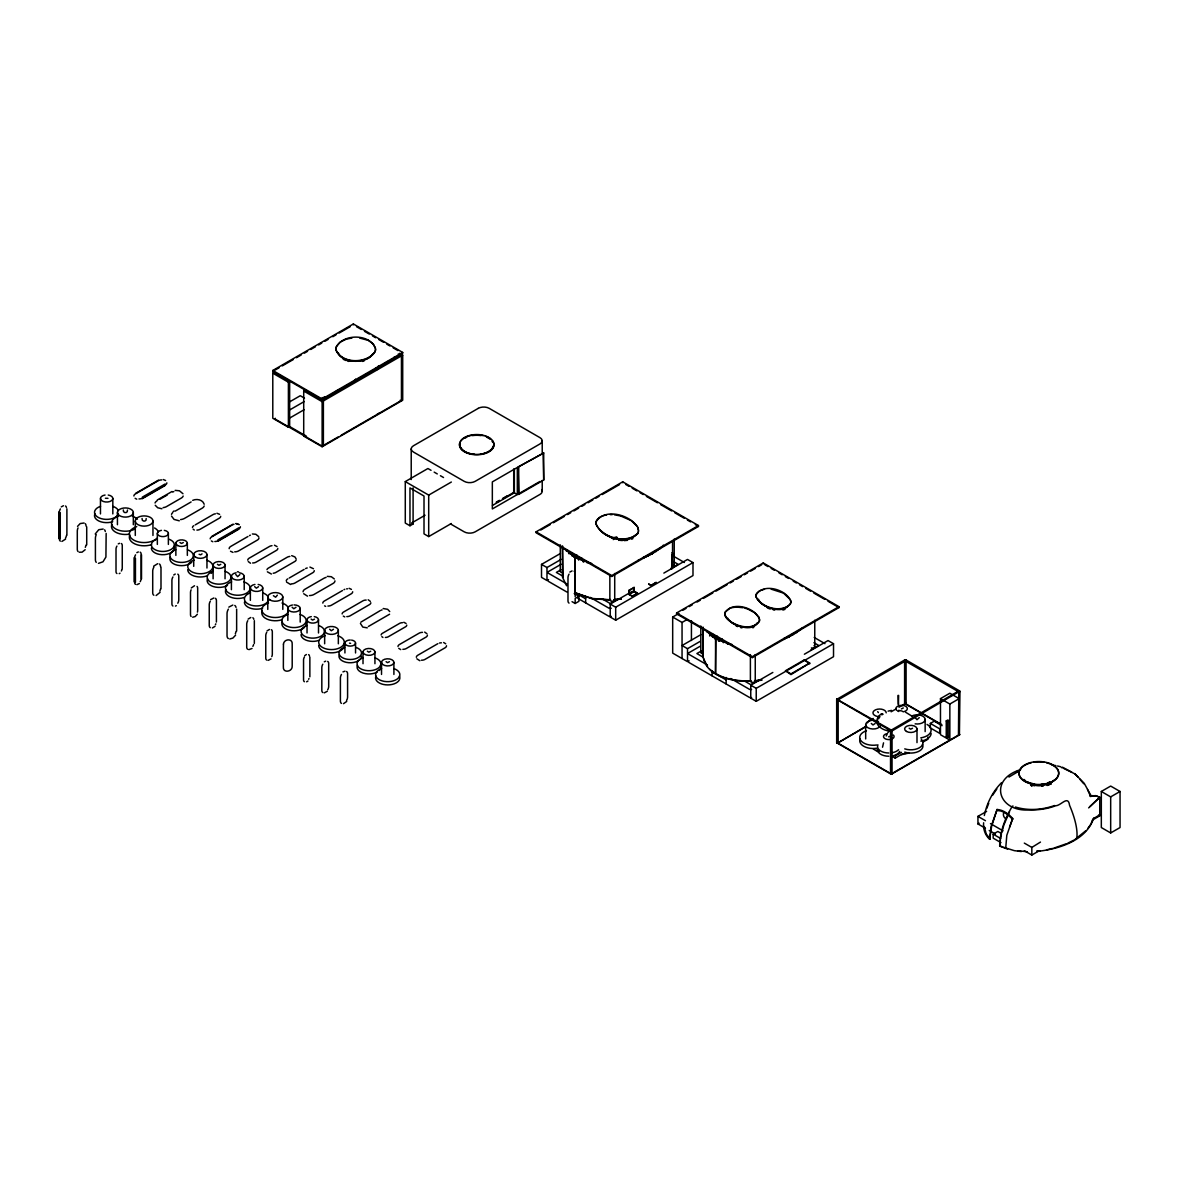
<?xml version="1.0" encoding="UTF-8"?>
<svg xmlns="http://www.w3.org/2000/svg" width="1179" height="1179" viewBox="0 0 1179 1179"><rect width="100%" height="100%" fill="white"/><g stroke="black" fill="none" stroke-linecap="round" stroke-linejoin="round"><path stroke-width="1.5" d="M375.57 349.352C371.665 333.289 341.424 333.126 335.912 348.232M375.57 348.999L375.467 350.472M836.677 742.917L838.166 742.682L836.677 742.917L836.677 699.412L905.118 659.709L905.752 660.815L837.65 700.134L836.957 699.265L891.766 730.361M836.677 699.412L891.53 731.231L959.618 691.38L958.984 690.806L890.823 730.361M838.166 742.917L838.166 699.412L837.193 698.926M892.046 730.523L890.543 730.523L892.046 730.523L892.046 774.014L890.749 773.586M898.634 695.418L898.398 704.674L898 695.418M905.899 703.273L905.148 704.025L904.794 703.273M904.941 659.813L904.941 660.815L958.984 692.014M905.752 659.813L904.794 660.623L905.575 659.709L959.618 690.909L959.455 692.014M958.807 691.926L959.957 691.307L959.411 735.121L958.468 734.812L958.807 690.909M724.805 613.846L724.893 612.579M724.805 613.36L725.453 616.588M756.048 595.808L756.402 593.641M756.048 595.454L756.122 596.751M759.527 620.375L759.468 619.063M759.527 619.874L759.394 621.304M790.77 602.336L790.696 600.907M790.77 601.835L790.682 603.117M595.984 522.931L596.161 521.31M595.999 522.444L596.058 524.08M638.517 530.624L638.384 531.965M638.517 530.977L637.765 527.087L638.458 529.813M997.08 809.472L991.657 826.14L989.638 839.286L991.185 826.273L997.08 809.472C1003.329 809.855 1008.634 814.026 1012.702 818.477L1009.578 827.083M1007.632 849.116L999.689 846.109C999.821 832.006 1004.98 818.3 1012.26 806.377L1012.982 805.979M999.689 846.109L1000.396 840.391M751.052 681.153C732.557 682.155 701.918 676.127 703.023 652.355M335.838 349.352L336.236 346.626M578.432 559.671L581.63 557.829M882.526 747.235L883.543 742.844M375.497 349.986L375.173 351.593M239.882 574.6L237.613 576.649L235.741 574.482M277.36 595.159L275.635 597.208L273.395 595.704M919.266 717.657L916.997 719.706L915.14 717.554M1000.838 837.517L1001.413 834.452M756.137 594.894C763.005 582.912 785.435 589.073 790.505 600.42M759.438 620.788C752.747 632.637 731.525 626.609 725.498 616.337M596.132 521.811C604.532 507.589 630.367 514.692 637.706 527.352M638.34 531.744L638.031 533.041M671.264 568.617L672.015 565.507M984.332 815.514C986.808 803.208 992.703 791.492 1001.634 782.591M1001.708 832.919L1003.83 825.049L1009.504 811.874M378.886 367.303L378.238 366.197L378.886 366.757M837.827 700.031C837.665 697.894 836.22 700.886 838.166 699.648M891.692 731.142L891.059 730.022M1093.714 818.093C1086.006 841.025 1058.624 849.131 1036.872 851.444M724.923 612.785C731.938 601.025 754.206 607.141 759.261 618.459M757.227 622.866C753.381 630.264 742.475 627.582 736.182 625.121A25.54 14.737 0 0 1 731.304 622.306L728.696 619.815M790.652 602.896L790.343 604.149M375.217 351.106C368.364 364.827 339.95 364.694 335.838 348.999M986.72 808.499L988.754 803.297M1091.297 823.089L1092.299 820.599M725.159 612.048L730.39 607.937M759.158 621.687C751.45 631.045 735.46 626.226 727.561 619.167M790.402 603.648C782.414 614.259 761.501 608.379 756.314 597.222M723.685 642.113L723.508 642.408M596.471 520.735L597.959 518.583M637.957 532.834L637.471 534.072M1012.702 818.477L1006.807 835.292L1005.731 848.025M95.204 534.013L98.756 529.71L103.177 529.047M587.157 562.869L587.157 561.779M727.9 642.879L727.414 644.029L727.959 642.894M258.51 586.715L256.344 588.174L254.664 586.67M295.988 607.273L293.822 608.747L292.141 607.244M333.465 629.277L331.299 630.736L329.619 629.232M875.157 723.493L872.991 724.952L871.31 723.449M878.517 718.895L879.843 716.729M886.181 735.991L887.433 733.53M336.649 346.022L340.274 342.057L346.243 339.198M635.864 534.603C629.91 542.635 617.56 539.731 609.572 536.637A31.347 18.098 0 0 1 603.486 533.129L601.172 531.066M887.92 732.616L889.865 730.553M374.686 352.315C365.976 363.751 342.116 363.869 335.912 349.986M582.824 560.438L582.824 561.513M235.608 635.157L232.867 638.104L229.743 638.974M160.108 592.315L156.114 595.542M756.859 593.155L759.468 590.826L764.493 589.235M789.959 604.488C780.601 612.918 763.373 607.951 756.697 598.195M992.571 795.294L996.815 788.987M637.471 533.719C626.417 544.816 601.128 538.39 596.043 523.594M197.394 614.215L195.213 616.543L192.678 617.207M378.71 366.463L378.71 367.406M1087.672 828.645L1090.796 824.327M77.534 526.379L80.187 523.55L84.092 523.004M85.183 549.709L82.103 552.155L79.229 552.229M183.305 542.532L181.389 543.475L179.974 542.487M202.051 553.879L200.681 554.823L199.104 554.307M191.278 587.967L194.506 585.742M220.782 564.343L218.867 565.286L217.452 564.299M314.469 619.152L312.553 620.095L311.138 619.108M370.692 651.25L368.776 652.193L367.362 651.206M389.424 661.699L387.508 662.657L386.093 661.655M903.306 707.96L901.39 708.903M912.517 728.254L910.601 729.197L909.186 728.209M1054.159 780.218L1048.942 784.212L1041.013 785.686A15.71 12.763 1.5 0 1 1034.572 785.229L1024.507 780.675M637.367 533.866C625.607 543.887 603.486 538.051 596.323 524.891M719.337 639.961L719.337 641.037M153.653 566.171L157.691 563.68M346.729 701.431L343.531 703.671M65.582 539.112L61.912 541.426M1085.756 830.782L1075.204 839.256M360.862 622.158L380.213 610.619M389.586 614.23L368.364 626.491M327.305 691.262L324.299 692.869M228.814 607.126L232.823 605.048M210.628 599.625L213.826 597.989M215.02 626.344L212.367 627.95M248.106 619.108L250.773 617.501M267.029 630.912L269.46 629.439M271.052 658.884L268.134 660.387M304.698 655.686L306.393 654.507M1089.897 806.583L1099.756 797.21L1095.291 795.589L1090.295 796.518M959.957 691.528L958.468 691.528M575.396 556.886L574.792 558.021M715.948 638.031L715.329 639.151M715.461 639.224L716.08 638.119M1088.63 807.895L1099.756 797.358L1099.756 815.824L1092.343 820.098M787.336 606.92C781.706 611.37 773.557 609.499 767.426 607.082A25.54 14.737 0 0 1 762.548 604.267L761.56 603.456M355.468 379.609L355.233 380.213M394.331 357.915C395.216 355.925 395.23 358.888 394.331 356.898M837.193 700.134L837.827 699.029M905.118 660.918C907.034 659.724 903.571 659.739 905.575 660.918M891.53 730.022L890.882 731.142M662.141 546.511L660.019 548.382A71.403 41.221 0 0 1 643.557 557.888M802.678 627.655L800.556 629.527A71.403 41.221 0 0 1 784.079 639.033M571.933 554.852L571.933 555.943M712.47 635.997L712.47 637.073M598.785 517.846L601.585 516.225M173.077 511.671L174.05 510.979M252.026 648.465L248.857 649.644M307.955 681.02L306.628 681.816M569.855 572.051L572.051 570.931M139.373 583.561L136.941 584.651M61.279 506.882L63.43 505.732M173.74 574.984L175.244 574.055M1008.959 777.049L1019.393 770.874M1076.795 838.181C1078.122 828.601 1073.804 815.22 1069.574 805.331C1068.115 794.734 1061.233 805.596 1055.721 805.758C1047.188 808.956 1038.08 810.194 1029.002 809.958C997.92 811.933 988.311 779.422 1020.675 769.592M136.838 552.656L138.341 551.934M1031.065 785.523L1032.288 784.669M569.678 552.863L568.632 553.511L569.722 552.907M709.67 633.683L709.67 634.759M1040.467 842.071L1031.831 847.421L1031.831 855.04L1039.23 850.766M118.268 543.858L119.565 543.298M120.007 573.215L119.226 573.628M176.305 605.652L175.45 606.109M324.299 661.787L325.713 661.168M1016.858 771.449L1017.772 771.641M107.967 498.319L105.417 498.26M890.13 736.374L888.598 736.816M342.956 671.868L344.99 671.19M788.161 636.351L788.943 637.367L788.161 636.881M272.791 370.471L353.361 323.96L402.702 352.447L402.702 353.346L322.132 399.873L272.791 371.385L272.791 370.471L322.132 398.959L402.702 352.447M272.791 371.385L279.114 367.73M282.267 365.903L293.32 359.521M296.489 357.694L301.22 354.967M304.388 353.14L307.542 351.313M310.711 349.485L315.441 346.744M318.61 344.931L321.764 343.104M324.918 341.276L328.086 339.449M332.817 336.722L335.986 334.895M339.139 333.067L350.207 326.686M272.791 373.183L274.044 372.461L289.651 381.48L289.651 426.547L288.398 427.27L272.791 418.265L272.791 373.183L288.398 382.202L289.651 381.48M399.519 353.317L402.702 355.144L402.702 400.226L322.132 446.753L303.71 436.112L303.71 391.03L304.948 390.308L323.385 400.948L323.385 446.03L322.132 445.308M289.341 402.024L300.277 395.717L304.491 398.148M135.659 493.338L158.443 480.177M290.122 409.688L304.167 401.582M142.291 497.17L165.089 484.009M142.291 498.688L165.089 485.527M290.122 417.808L304.167 409.688M336.192 391.207L337.739 390.308M376.16 368.305L379.373 366.463M385.607 362.852L388.775 361.025M375.453 369.278L375.762 368.364L375.423 369.101M322.132 400.226L400.212 355.144M303.71 391.03L322.132 401.671L402.702 355.144M157.293 499.999L171.972 491.525M159.858 499.262L167.197 495.033M303.71 436.112L304.948 435.39M175.229 511.126L191.116 501.945M322.132 446.207L338.064 437.011M341.247 435.169L400.212 401.125M195.272 524.861L213.134 514.545A4.421 2.55 0 0 1 215.403 513.838M211.822 536.401L232.749 524.316M231.01 525.716L211.572 536.946A4.642 2.682 0 0 0 210.216 538.832M217.894 539.894L238.806 527.809M217.894 541.279L238.806 529.194M247.958 536.489L230.789 546.408A5.527 3.183 0 0 0 229.168 548.662M413.092 487.9L413.092 523.962L409.968 525.76L405.281 523.063L405.281 481.592L427.918 468.52L431.042 470.318M405.281 481.592L428.699 495.106L451.351 482.034M289.268 578.005L304.094 569.442M425.044 515.252L411.53 523.063L413.092 523.962M518.097 467.031L543.711 452.972L543.711 480.015L518.716 494.428L518.097 467.031L543.711 452.972M409.968 525.76L409.968 487.9L424.013 496.02L424.013 533.881L428.699 536.578L451.351 523.505M342.485 590.546L324.313 601.039A5.084 2.933 0 0 0 322.825 603.117M496.241 502.195L499.365 500.382M502.49 498.584L507.162 495.873M496.551 502.372L499.675 500.559M502.799 498.761L513.72 492.454L513.72 469.006M492.483 505.437L514.353 492.807L514.353 469.375M517.316 494.532L492.336 508.945L492.336 481.902L517.316 467.473L517.316 494.532L513.41 492.277M518.097 494.075L539.953 481.459M536.062 531.847L622.718 481.813L698.454 525.539L698.454 526.438L611.783 576.472L536.062 532.746L536.062 531.847L611.783 575.573L698.454 525.539M540.778 530.019L550.239 524.567M553.393 522.739L564.417 516.373M567.571 514.56L570.724 512.732M573.878 510.92L578.594 508.193M581.748 506.366L584.902 504.553M588.056 502.726L592.786 499.999M595.926 498.186L599.079 496.359M602.233 494.546L619.564 484.54M561.189 559.347L546.982 567.541L546.982 580.525L541.515 577.371L541.515 564.387L560.452 553.467M561.175 564.225L548.544 571.52A2.211 1.282 0 0 0 548.544 573.318L566.966 583.959M573.79 556.93L576.958 555.117M561.086 569.678L556.355 572.419L562.692 576.074M613.227 539.584L616.381 537.757M437.836 643.675L417.852 655.215A5.084 2.933 0 0 0 416.364 657.292M575.175 603.471L578.918 601.305L578.918 596.265L575.175 598.431L575.175 603.471L572.051 601.673M637.544 593.155L632.401 596.132L628.805 594.054L633.963 591.077L637.544 593.155L632.401 596.397L628.805 594.319L628.805 590.355L634.199 587.51L634.199 591.49L629.041 594.452L629.041 590.487L634.199 587.51M618.12 598.961L610.221 603.515L602.572 599.094M671.838 567.954L678.146 564.299L673.401 561.558M663.851 573.097L687.519 559.436L692.987 562.589L692.987 575.573L615.689 620.198L610.221 617.044L610.221 604.061L632.312 591.313M628.805 594.319L633.963 591.342L637.544 593.42M648.745 583.929L651.132 585.315L656.29 582.338L651.132 585.58L648.745 584.194M610.221 604.061L615.689 607.214L692.987 562.589M676.584 612.977L763.255 562.943L838.976 606.669L838.976 607.568L752.32 657.602L676.584 613.891L676.584 612.977L752.32 656.703L838.976 606.669M682.892 610.25L686.045 608.423M689.199 606.61L692.338 604.783M697.069 602.056L700.223 600.244M703.377 598.416L712.823 592.963M715.977 591.136L727.016 584.769M730.155 582.957L733.309 581.129M736.462 579.316L741.193 576.59M744.347 574.762L747.501 572.95M750.64 571.122L755.371 568.396M758.524 566.583L761.678 564.756M700.134 641.405L687.519 648.686L687.519 661.67L672.678 653.107L672.678 617.044L678.927 613.434M672.678 617.044L682.051 622.453L686.738 619.741M700.989 634.597L682.051 645.532L687.519 648.686M709.596 635.938L712.764 634.11M700.134 646.269L689.081 652.65A2.211 1.282 0 0 0 689.081 654.448L707.503 665.089M714.327 638.075L717.48 636.247M701.623 650.823L696.892 653.549L703.229 657.219M718.497 641.081L722.167 638.959M792.45 634.066L792.597 634.921M758.657 680.091L750.758 684.66L744.421 680.99M810.96 649.894L818.683 645.444L813.937 642.688M804.387 654.227L828.056 640.565L833.524 643.719L833.524 656.703L756.225 701.328L750.758 698.174L750.758 685.191L772.849 672.443M785.509 670.733L804.24 659.916L809.708 663.07L790.962 674.609L785.509 670.733L790.962 673.887L809.708 663.07M750.758 685.191L756.225 688.344L833.524 643.719M940.474 698.631L949.847 704.04L949.847 740.103L940.474 734.694L940.474 698.631L949.847 693.223L959.22 698.631L959.22 735.048L891.295 774.264L837.414 743.168L865.858 726.382M891.132 711.792L895.863 709.065M899.032 707.238L905.339 703.583L941.785 724.628M837.414 743.168L865.858 726.75M902.186 705.779L905.339 703.951L940.208 724.068M949.847 704.04L959.22 698.631M930.334 723.42L939.692 728.828L939.692 733.338L930.334 727.929L930.334 723.42L934.24 721.165L942.036 725.674M946.251 720.9L947.813 720.001L949.066 720.723L949.066 736.949L947.503 737.848L946.251 737.126L946.251 720.9L947.503 721.622L949.066 720.723M901.449 752.364L895.2 755.96L895.2 758.126L892.076 756.328M895.2 758.126L903.011 753.617M923.304 741.9L927.991 739.204L927.991 737.037M946.251 737.126L947.813 736.227L949.066 736.949M837.414 742.799L891.295 773.91L959.22 734.694M985.467 828.277L977.951 823.944L977.951 816.369L986.602 811.403M977.951 823.944L979.189 823.222M1063.797 768.472L1074.865 773.866L1077.915 776.932M1000.986 842.646L993.175 838.136L993.175 834.172L997.861 831.46L1000.986 833.273M1101.319 791.477L1110.677 786.069L1120.05 791.477L1120.05 827.54L1110.677 832.949L1101.319 827.54L1101.319 791.477L1110.677 796.886L1120.05 791.477M1093.184 818.712L1099.756 814.925M567.335 550.18L566.274 550.961L567.305 550.151M569.133 552.538L569.133 553.629M707.341 631.163L707.341 632.253M587.378 561.749L574.998 557.579L566.613 550.622M591.725 563.518L575.013 557.593L574.998 592.742L591.858 598.431L610.501 599.772M726.352 642.894L715.535 638.723L707.135 631.767M631.723 539.186L632.872 538.611M1067.879 843.103L1073.907 840.126M881.759 714.842L883.1 714.179M881.317 714.076L882.187 713.649C876.69 715.786 874.685 723.626 879.976 727.178A18.348 10.596 0 0 0 884.781 729.948L888.848 731.142M1048.942 784.801L1050.563 784.02M1066.258 843.796L1054.041 848.069M1047.129 785.494L1048.765 784.846M784.993 609.381L782.871 610.059M752.733 627.788L753.749 627.42M192.708 500.353C196.613 498.525 202.847 499.631 204.173 504.244M602.867 515.754L606.596 514.899M1054.63 805.522C1042.118 809.929 1028.132 810.931 1015.37 807.011M381.082 610.206L382.084 609.897M346.434 339.139L351.931 338.019M730.656 607.848L736.403 607.023L743.212 607.745M904.897 753.514L908.375 752.615M908.803 753.057L901.537 754.707M1046.554 849.867L1052.538 848.423M888.111 711.129L891.471 710.392M574.925 558.094L575.558 556.974M611.429 537.904L616.809 537.182M611.547 538.155L616.897 537.432M621.171 598.799L614.053 599.58M621.289 599.05L614.097 599.831M761.708 679.944L754.575 680.71M761.826 680.195L754.634 680.976M627.493 540.336L624.163 540.601M1036.827 851.061L1040.099 850.737M327.305 576.369L331.343 576.723L334.32 578.963M252.365 533.969L255.843 534.279L258.673 536.622M175.14 490.376L179.444 490.788L182.951 493.736M383.175 608.526L387.655 609.307L389.733 611.562M367.258 627.847L362.793 627.081L360.42 623.426M98.461 563.37L102.986 561.793L105.918 557.048L106.154 533.439M1041.72 786.216L1043.135 786.216M610.516 600.023L591.725 598.667L575.013 592.742M751.023 680.902C736.698 681.256 721.032 679.06 709.861 669.304M610.177 514.619L612.181 514.648M237.465 571.741L238.556 571.918M350.59 643.336L349.5 643.144M959.013 734.252L959.957 734.576M1089.735 795.604L1095.998 795.81L1099.756 797.358M997.08 810.43L1000.868 811.034A26.012 15.018 60 0 1 1008.915 815.691L1012.702 819.449M1027.366 851.769L1017.993 850.737M235.682 523.535L239.293 524.64M622.394 540.572L618.71 540.188M179.282 520.823L174.05 519.423L171.515 516.078M161.921 508.753L157.735 507.781L155.26 505.29M1052.14 765.215L1055.868 765.598M659.842 547.763L659.842 548.854M800.379 629.984L800.644 629.1M614.421 514.81L620.36 515.901M1021.338 851.562L1014.249 850.634L1003.491 847.244M771.154 589.161L783.504 593.111L790.122 599.463M359.683 338.049L368.231 340.377M291.685 555.648L294.912 556.915L296.106 558.831M271.391 574.026L267.382 571.83M656.261 550.416L656.261 551.507M796.37 632.136C797.24 631.929 797.343 631.9 796.341 632.165M309.915 567.07L313.467 568.72M290.623 584.519L286.541 582.058M773.203 609.838L774.691 610.118M898.59 710.377L902.186 711.07M216.907 513.263L219.603 514.309M212.824 541.736L211.35 540.94M236.463 523.564L237.804 523.844M163.336 479.529L165.605 480.531M732.247 644.648L715.55 638.723L715.535 673.872L715.874 640.3M652.311 553.983L652.311 553.437M274.442 545.199L277.05 546.599M740.471 627.523L741.959 627.876M1057.504 765.982L1060.746 766.777M307.513 596.161L303.696 593.73M232.985 552.391L230.509 551.241M349.146 588.306L351.43 589.382M419.871 660.726L416.85 658.796M1034.558 785.789L1030.579 784.742M403.837 622.261L406.092 623.499M355.468 379.343L355.468 380.272M744.701 608.099L747.899 609.116M887.36 729.963L888.465 730.287M620.522 515.93L631.281 520.617L637.117 526.261M647.787 555.117L647.787 556.046M792.612 633.963L792.612 634.906M1062.367 767.175L1071.682 772.083M1061.468 767.573L1062.338 767.838M770.255 609.057L767.426 607.981M647.816 555.103L647.816 556.046M643.425 557.254L643.425 558.33M788.545 636.321L788.545 637.397M783.961 639.46L783.961 638.384M748.031 609.16L754.825 612.859L758.834 617.398M736.182 626.02L737.568 626.594M368.202 599.757L370.353 601.378M344.769 616.926L343.295 616.101M443.658 642.481L445.721 643.808M325.684 606.389L324.593 605.859M136.749 499.189L135.128 498.319M424.661 632.077L426.931 633.742M250.523 563.238L248.253 561.572M400.727 649.614L398.753 648.347M638.428 559.922L638.399 559.922M1000.16 845.829L1002.003 846.743M194.299 530.019L193.164 529.194M905.634 712.263L911.868 716.095M368.393 340.466L373.286 343.944L375.497 348.232M382.91 637.456L381.834 636.631M1024.315 843.103L1031.831 847.421M356.544 326.701L361.319 329.457M364.503 331.299L369.278 334.055M372.461 335.882L375.644 337.725M378.827 339.567L383.602 342.323M386.786 344.165L389.969 345.992M393.152 347.834L397.927 350.59M625.872 484.54L629.026 486.352M632.18 488.18L636.911 490.906M640.079 492.734L643.233 494.561M646.387 496.374L657.425 502.755M660.579 504.583L671.632 510.949M674.786 512.777L684.247 518.244M687.401 520.057L690.555 521.884M695.301 524.611L698.454 526.438M764.832 564.756L767.986 566.583M771.14 568.411L774.294 570.223M779.024 572.965L782.178 574.777M785.347 576.605L788.5 578.432M793.231 581.159L796.385 582.986M799.539 584.799L802.693 586.626M805.846 588.439L810.577 591.18M813.746 593.008L824.784 599.374M827.938 601.202L838.976 607.568M398.266 354.039L401.449 355.866L401.449 400.948L400.212 400.226M671.794 552.863L673.356 553.776L671.794 554.675L671.794 569.103M543.711 480.015L543.077 452.603M673.297 556.09L684.38 562.486M814.203 637.441L824.961 643.646M1098.504 815.102L1099.756 815.824M809.708 663.792L804.24 659.916M322.132 397.529L325.257 399.327M434.167 472.116L437.291 473.929M440.415 475.726L443.54 477.524M541.515 564.387L546.982 567.541M977.951 816.369L985.467 820.717M1003.005 830.841L990.478 823.605M590.237 597.385L608.659 608.025A2.211 1.282 0 0 0 611.267 608.246M730.774 678.529L749.196 689.17A2.211 1.282 0 0 0 751.598 689.435M289.341 426.371L306.511 436.289M989.225 830.443L995.489 834.069M1024.315 850.707L1031.831 855.04M320.57 445.308L275.282 419.164L275.282 418.265M574.704 592.477L585.639 598.785M712.116 671.809L726.161 679.929M993.175 834.172L1000.986 838.682M574.232 593.553L578.918 596.265M450.466 523.903L464.231 531.847A7.722 4.465 0 0 0 475.152 531.847L539.953 494.428A7.722 4.465 0 0 0 541.633 489.58M566.966 592.064L548.544 581.439A2.211 1.282 0 0 1 548.544 579.626M577.828 598.342L608.659 616.145A2.211 1.282 0 0 0 611.267 616.366M715.874 638.546L709.861 634.155M575.337 557.416L569.324 553.01M1074.939 773.866L1084.253 783.357L1090.973 795.633M989.638 839.286C984.996 835.174 983.021 828.866 983.625 822.78M990.124 839.006L986.204 833.951L984.288 826.464M760.691 602.631L759.32 600.922M1079.699 779.039L1083.737 783.755M878.355 712.617L877.692 711.63M726.736 618.592L724.864 614.436M663.291 545.155L663.497 545.42M707.547 666.813L703.539 658.442M566.613 585.786L562.56 577.327L562.265 546.172M727.605 618.105L728.077 618.96M1087.51 789.532L1090.369 795.899M758.51 599.212L758.849 600.067M758.878 617.133L759.468 619.432M790.461 599.949L790.726 601.393M756.358 597.694L756.122 596.382M563.002 577.297L562.707 546.172M1110.677 796.886L1110.677 832.949M1031.831 783.107L1031.831 786.349M959.22 690.879L959.22 691.955M947.503 721.622L947.503 737.848M925.147 719.426L925.147 731.599M916.997 728.917L916.997 742.623M906.091 660.196L906.091 703.701M905.339 659.768L905.339 660.859M904.602 660.196L904.602 703.701M891.295 730.096L891.295 731.172M890.543 730.523L890.543 774.014M865.681 724.658L865.681 738.938M837.414 698.985L837.414 700.075M814.763 620.257L814.763 646.623M796.798 631.561L796.798 632.637M763.255 562.943L763.255 563.857M756.225 688.344L756.225 701.328M755.253 654.61L755.253 680.99M752.32 656.703L752.32 657.602M750.389 654.61L750.389 680.99A2.432 1.4 0 0 0 753.293 682.361A2.432 1.4 0 0 0 755.061 680.445M727.694 642.923L727.694 643.999M726.161 677.483L726.161 683.982M723.346 641.568L723.346 642.658M715.697 638.09L715.697 639.18M712.116 670.998L712.116 675.862M703.244 627.302L703.244 655.436M702.802 627.316L702.802 655.436M700.812 625.99L700.812 652.37M691.425 620.64L691.425 640.477M682.051 622.453L682.051 658.516M674.226 539.127L674.226 565.493M672.546 541.028L672.546 568.307M648.008 555.176L648.008 556.267M633.963 587.378L633.963 591.342M622.718 481.813L622.718 482.712M615.689 607.214L615.689 620.198M614.716 573.48L614.716 599.846M611.783 575.573L611.783 576.472M609.852 575.234L609.852 599.846M585.639 596.353L585.639 602.837M578.815 558.817L578.815 559.907M575.175 556.96L575.175 596.618M560.276 544.86L560.276 571.226M542.222 440.799L542.222 453.414M542.222 480.457L542.222 491.275M518.716 467.385L518.716 494.428M428.699 495.106L428.699 536.578M411.22 448.904L411.22 479.558M394.744 356.869L394.744 357.944M393.904 662.362A6.19 3.566 0 0 1 384.619 665.457A6.19 3.566 0 0 1 384.619 659.267A6.19 3.566 0 0 1 393.904 662.362L393.904 674.447M381.524 662.362L381.524 674.447M378.474 366.256L378.474 367.332M374.937 651.899A5.969 3.449 0 0 1 365.991 654.89A5.969 3.449 0 0 1 365.991 648.922A5.969 3.449 0 0 1 374.937 651.899L374.937 663.703M363.014 651.899L363.014 663.703M355.704 379.402L355.704 380.478M355.542 643.041L355.542 652.96M353.361 323.96L353.361 324.859M344.931 643.041L344.931 652.96M338.344 630.441A6.853 3.95 0 0 1 328.071 633.875A6.853 3.95 0 0 1 328.071 627.022A6.853 3.95 0 0 1 338.344 630.441L338.344 643.778M324.652 630.441L324.652 643.778M322.132 398.959L322.132 399.873M322.132 401.671L322.132 446.753M318.507 619.8L318.507 632.976M309.856 656.998L309.856 676.834M307.026 619.8L307.026 632.976M300.203 608.452L300.203 622.099M288.398 382.202L288.398 427.27M287.838 608.452L287.838 620.39M282.798 596.913L282.798 609.41M267.78 596.913L267.78 609.41M262.725 587.894L262.725 600.376M254.34 620.685L254.34 643.395M250.361 587.894L250.361 600.376M244.215 576.354L244.215 589.677M236.64 609.101L236.64 631.104M231.408 576.354L231.408 589.677M225.042 565.006A5.969 3.449 0 0 1 216.096 567.983A5.969 3.449 0 0 1 216.096 562.015A5.969 3.449 0 0 1 225.042 565.006L225.042 578.801M213.104 565.006L213.104 578.801M206.959 554.543L206.959 568.027M193.71 554.543L193.71 566.347M187.343 543.18L187.343 555.397M175.863 543.18L175.863 555.397M168.376 533.439L168.376 544.418M160.992 567.173L160.992 588.807M157.338 533.439L157.338 544.418M152.961 521.015A8.828 5.099 0 0 1 139.711 525.436A8.828 5.099 0 0 1 139.711 516.594A8.828 5.099 0 0 1 152.961 521.015L152.961 535.458M146.196 518.554C146.918 522.15 141.377 521.914 142.055 518.451M141.509 554.778L141.509 578.948M135.29 521.015L135.29 535.458M135.438 558.286L135.438 582.441M134.244 557.593L134.244 581.748M133.33 512.511A7.944 4.583 0 0 1 121.408 516.49A7.944 4.583 0 0 1 121.408 508.547A7.944 4.583 0 0 1 133.33 512.511L133.33 524.699M127.45 510.065C128.172 513.661 122.631 513.41 123.309 509.947M117.428 512.511L117.428 524.699M112.83 498.481L112.83 513.911M100.466 498.481L100.466 513.911M86.715 526.851L86.715 544.89M66.894 508.856L66.894 535.178M60.262 512.688L60.262 539.009M58.95 511.922L58.95 538.258M347.304 698.661A5.084 2.933 -60 0 0 347.584 696.922L347.584 673.843A5.084 2.933 -60 0 0 346.538 671.514M346.98 699.574A5.084 2.933 -60 0 1 346.538 700.459M341.453 703.391A5.084 2.933 -60 0 1 340.407 701.063L340.407 677.984A5.084 2.933 -60 0 1 341.453 674.447M399.445 676.083A12.144 7.015 0 0 1 387.714 684.911A12.144 7.015 0 0 1 375.983 676.083M393.786 668.581A12.144 7.015 0 0 1 397.014 679.163A12.144 7.015 0 0 1 378.415 679.163A12.144 7.015 0 0 1 381.642 668.581M421.448 660.225A5.084 2.933 0 0 0 425.029 659.37L445.014 647.831A5.084 2.933 0 0 0 446.502 645.753M439.487 643.041A5.084 2.933 0 0 1 441.432 642.82M328.425 688.035A4.863 2.8 -60 0 0 328.69 686.37L328.69 663.644A4.863 2.8 -60 0 0 327.688 661.419M328.116 688.904A4.863 2.8 -60 0 1 327.688 689.759M322.825 692.559A4.863 2.8 -60 0 1 321.823 690.334L321.823 667.623A4.863 2.8 -60 0 1 322.825 664.234M380.493 665.295A11.923 6.882 0 0 1 379.299 670.512M377.413 671.942A11.923 6.882 0 0 1 363.014 673.032A11.923 6.882 0 0 1 357.458 665.295M374.937 657.867A11.923 6.882 0 0 1 378.105 668.257A11.923 6.882 0 0 1 359.846 668.257A11.923 6.882 0 0 1 363.014 657.867M402.864 649.32A4.863 2.8 0 0 0 406.298 648.509L425.973 637.146A4.863 2.8 0 0 0 427.387 635.157M398.001 646.519A4.863 2.8 0 0 1 399.43 644.545L419.105 633.182A4.863 2.8 0 0 1 422.539 632.357M308.986 678.559A4.2 2.417 -60 0 1 308.618 679.281M304.418 681.713A4.2 2.417 -60 0 1 303.548 679.782L303.548 659.96A4.2 2.417 -60 0 1 304.418 657.027M308.618 654.61A4.2 2.417 -60 0 1 309.429 655.892M351.607 640.094A5.305 3.065 0 0 1 354.304 645.016A5.305 3.065 0 0 1 345.432 644.338A5.305 3.065 0 0 1 350.237 639.991M361.496 656.261A11.259 6.499 0 0 1 348.763 662.701A11.259 6.499 0 0 1 339.36 654.581M355.866 647.374A11.259 6.499 0 0 1 358.873 657.189A11.259 6.499 0 0 1 341.615 657.189A11.259 6.499 0 0 1 344.607 647.374M385.371 637.441A4.2 2.417 0 0 0 388.333 636.734L405.517 626.815A4.2 2.417 0 0 0 406.74 625.106M381.171 635.024A4.2 2.417 0 0 1 382.409 633.315L399.578 623.396A4.2 2.417 0 0 1 402.555 622.689M343.87 643.528A12.807 7.398 0 0 1 333.171 652.768A12.807 7.398 0 0 1 318.698 645.444M337.901 635.79A12.807 7.398 0 0 1 341.306 646.947A12.807 7.398 0 0 1 321.69 646.947A12.807 7.398 0 0 1 325.095 635.79M271.774 656.6A4.642 2.682 -60 0 0 272.32 654.183L272.32 631.826A4.642 2.682 -60 0 0 271.362 629.704M266.719 660.093A4.642 2.682 -60 0 1 265.761 657.97L265.761 635.614A4.642 2.682 -60 0 1 266.719 632.386M314.248 616.602A5.748 3.316 0 0 1 317.46 621.701A5.748 3.316 0 0 1 308.058 621.701A5.748 3.316 0 0 1 311.271 616.602M318.61 625.518A11.702 6.765 0 0 1 321.734 635.717A11.702 6.765 0 0 1 303.799 635.717A11.702 6.765 0 0 1 306.908 625.518M318.61 640.477A11.702 6.765 0 0 1 301.058 634.626M346.803 616.602A4.642 2.682 0 0 0 350.089 615.821L369.44 604.65A4.642 2.682 0 0 0 370.81 602.749M342.161 613.935A4.642 2.682 0 0 1 343.531 612.034L362.881 600.863A4.642 2.682 0 0 1 366.168 600.067M253.618 644.574A5.084 2.933 -60 0 1 252.837 646.357M247.767 649.29A5.084 2.933 -60 0 1 246.706 646.976L246.706 624.251A5.084 2.933 -60 0 1 247.767 620.714M252.837 617.781A5.084 2.933 -60 0 1 253.824 619.343M294.028 604.886A6.19 3.566 0 0 1 299.628 609.956A6.19 3.566 0 0 1 289.282 610.751A6.19 3.566 0 0 1 292.421 605.004M304.55 627.302A12.144 7.015 0 0 1 289.371 630.279A12.144 7.015 0 0 1 282.297 621.981M306.172 623.809A12.144 7.015 0 0 1 305.759 625.622M300.1 614.48A12.144 7.015 0 0 1 303.327 625.062A12.144 7.015 0 0 1 284.714 625.062A12.144 7.015 0 0 1 287.956 614.48M327.909 606.05A5.084 2.933 0 0 0 331.505 605.181L351.18 593.833A5.084 2.933 0 0 0 352.668 591.755M343.988 589.677A5.084 2.933 0 0 1 344.769 589.308M346.597 588.881A5.084 2.933 0 0 1 347.584 588.822M236.006 631.458A6.411 3.699 -60 0 1 235.328 633.727M228.358 638.546A6.411 3.699 -60 0 1 227.031 635.614L227.031 613.611A6.411 3.699 -60 0 1 228.358 609.145M234.768 605.461A6.411 3.699 -60 0 1 236.006 607.421M288.295 611.754A13.47 7.781 0 0 1 267.088 615.91A13.47 7.781 0 0 1 268.547 603M282.017 603A13.47 7.781 0 0 1 288.295 607.73M282.017 619.727A13.47 7.781 0 0 1 267.088 619.152A13.47 7.781 0 0 1 262.269 610.973M309.487 595.542A6.411 3.699 0 0 0 314.012 594.452L333.067 583.458A6.411 3.699 0 0 0 334.939 580.849M303.077 591.843A6.411 3.699 0 0 1 304.948 589.235L324.004 578.226A6.411 3.699 0 0 1 326.082 577.43M216.346 622.04A5.084 2.933 -60 0 0 216.42 621.186L216.42 600.627A5.084 2.933 -60 0 0 216.346 599.86M215.816 623.838A5.084 2.933 -60 0 1 215.374 624.723M210.289 627.655A5.084 2.933 -60 0 1 209.243 625.342L209.243 604.783A5.084 2.933 -60 0 1 210.289 601.246M215.374 598.313A5.084 2.933 -60 0 1 216.14 599.197M258.157 584.445A6.19 3.566 0 0 1 261.62 589.927A6.19 3.566 0 0 1 251.481 589.927A6.19 3.566 0 0 1 254.944 584.445M268.281 600.73A12.144 7.015 0 0 1 249.152 604.488A12.144 7.015 0 0 1 250.479 592.845M262.622 592.845A12.144 7.015 0 0 1 268.281 597.105M262.622 608.246A12.144 7.015 0 0 1 244.407 602.16M291.375 583.87A5.084 2.933 0 0 0 294.956 583.001L312.759 572.729A5.084 2.933 0 0 0 314.248 570.651M286.291 580.938A5.084 2.933 0 0 1 287.779 578.86M305.582 568.587A5.084 2.933 0 0 1 307.233 567.954M197.409 612.122A5.084 2.933 -60 0 0 197.674 610.368L197.674 588.38A5.084 2.933 -60 0 0 197.07 586.42M191.101 616.47A5.084 2.933 -60 0 1 190.497 614.524L190.497 592.521A5.084 2.933 -60 0 1 191.101 589.868M239.47 572.788A6.411 3.699 0 0 1 243.051 578.476A6.411 3.699 0 0 1 232.572 578.476A6.411 3.699 0 0 1 236.154 572.788M243.994 581.925A12.365 7.133 0 0 1 247.281 592.698A12.365 7.133 0 0 1 228.343 592.698A12.365 7.133 0 0 1 231.629 581.925M243.994 597.532A12.365 7.133 0 0 1 230.288 597.016A12.365 7.133 0 0 1 225.867 589.5M273.204 573.245A5.305 3.065 0 0 0 275.915 572.404L294.647 561.587A5.305 3.065 0 0 0 296.106 560.025M266.97 569.649A5.305 3.065 0 0 1 268.414 568.086L287.16 557.269A5.305 3.065 0 0 1 289.872 556.429M177.778 603.206A4.863 2.8 -60 0 0 178.781 599.816L178.781 576.384A4.863 2.8 -60 0 0 177.778 574.158M172.93 606.006A4.863 2.8 -60 0 1 171.913 603.795L171.913 580.348A4.863 2.8 -60 0 1 172.93 576.958M227.503 585.403A11.923 6.882 0 0 1 213.104 586.494A11.923 6.882 0 0 1 207.548 578.742M225.042 571.329A11.923 6.882 0 0 1 228.21 581.704A11.923 6.882 0 0 1 209.936 581.704A11.923 6.882 0 0 1 213.104 571.329M252.645 562.958A4.863 2.8 0 0 0 256.079 562.132L276.387 550.416A4.863 2.8 0 0 0 277.802 548.441M247.782 560.158A4.863 2.8 0 0 1 249.211 558.168L269.505 546.452A4.863 2.8 0 0 1 271.995 545.685M160.447 589.117A5.527 3.183 -60 0 1 159.858 591.077M153.859 595.233A5.527 3.183 -60 0 1 152.71 592.698L152.71 571.063A5.527 3.183 -60 0 1 153.859 567.217M159.371 564.034A5.527 3.183 -60 0 1 160.521 566.554M206.634 560.172A12.586 7.266 0 0 1 209.98 571.137A12.586 7.266 0 0 1 190.689 571.137A12.586 7.266 0 0 1 194.049 560.172M212.927 569.708A12.586 7.266 0 0 1 211.233 573.348M206.634 576A12.586 7.266 0 0 1 187.756 569.708M234.695 551.846A5.527 3.183 0 0 0 238.585 550.917L257.331 540.1A5.527 3.183 0 0 0 258.953 537.845M249.521 535.59A5.527 3.183 0 0 1 250.361 535.192M140.905 580.053A4.642 2.682 -60 0 0 141.156 578.462L141.156 554.292A4.642 2.682 -60 0 0 140.198 552.17M140.596 580.879A4.642 2.682 -60 0 1 140.198 581.689M135.556 584.371A4.642 2.682 -60 0 1 134.598 582.249L134.598 558.08A4.642 2.682 -60 0 1 135.556 554.852M191.735 562.28A11.702 6.765 0 0 1 177.115 565.139A11.702 6.765 0 0 1 170.292 557.151M187.446 549.797A11.702 6.765 0 0 1 190.571 559.996A11.702 6.765 0 0 1 172.635 559.996A11.702 6.765 0 0 1 175.745 549.797M214.858 541.515A4.642 2.682 0 0 0 218.13 540.734L239.057 528.649A4.642 2.682 0 0 0 240.413 526.748M232.499 524.861A4.642 2.682 0 0 1 234.002 524.272M122.026 569.428A4.421 2.55 -60 0 0 122.262 567.91L122.262 545.553A4.421 2.55 -60 0 0 121.349 543.534M121.732 570.223A4.421 2.55 -60 0 1 121.349 570.99M116.927 573.539A4.421 2.55 -60 0 1 116.014 571.52L116.014 549.163A4.421 2.55 -60 0 1 116.927 546.083M164.294 530.358A5.527 3.183 0 0 1 167.389 535.266A5.527 3.183 0 0 1 158.34 535.266A5.527 3.183 0 0 1 161.435 530.358M173.947 546.363A11.481 6.632 0 0 1 164.353 554.646A11.481 6.632 0 0 1 151.384 548.073M168.597 539.083A11.481 6.632 0 0 1 171.662 549.09A11.481 6.632 0 0 1 154.066 549.09A11.481 6.632 0 0 1 157.116 539.083M196.908 530.078A4.421 2.55 0 0 0 200.017 529.327L219.382 518.141A4.421 2.55 0 0 0 220.679 516.343M192.486 527.514A4.421 2.55 0 0 1 193.783 525.716M104.563 529.843A7.059 4.082 -60 0 1 105.299 531.493M96.251 534.647A7.059 4.082 -60 0 0 95.411 538.346L95.411 559.612A7.059 4.082 -60 0 0 96.251 562.339M156.94 538.287A14.796 8.548 0 0 1 133.654 540.056A14.796 8.548 0 0 1 136.72 526.615M154.582 527.971A14.796 8.548 0 0 1 158.413 531.803M151.516 544.654A14.796 8.548 0 0 1 135.113 544.035A14.796 8.548 0 0 1 129.837 535.045M180.608 519.585A7.722 4.465 0 0 0 184.558 518.362L202.051 508.267A7.722 4.465 0 0 0 204.173 505.983M171.515 514.339A7.722 4.465 0 0 1 172.679 512.718M85.949 545.14A6.19 3.566 -60 0 1 85.301 547.336M78.035 551.536A6.19 3.566 -60 0 1 77.298 549.163L77.298 531.125A6.19 3.566 -60 0 1 78.035 527.897M85.301 523.697A6.19 3.566 -60 0 1 86.038 526.085M135.217 528.87A13.912 8.032 0 0 1 114.348 528.089A13.912 8.032 0 0 1 118.431 516.24M132.343 516.24A13.912 8.032 0 0 1 137.427 519.173M128.983 534.205A13.912 8.032 0 0 1 111.946 524.36M163.1 507.633A6.853 3.95 0 0 0 166.607 506.543L181.286 498.069A6.853 3.95 0 0 0 183.158 496.05M155.053 502.976A6.853 3.95 0 0 1 156.925 500.957M172.635 491.997A6.853 3.95 0 0 1 173.829 491.628M66.451 535.487A5.084 2.933 -60 0 1 65.464 538.184M60.38 541.117A5.084 2.933 -60 0 1 59.333 538.788L59.333 512.467A5.084 2.933 -60 0 1 60.38 508.93M65.464 505.997A5.084 2.933 -60 0 1 66.451 507.545M108.247 495.033A6.19 3.566 0 0 1 111.71 500.53A6.19 3.566 0 0 1 101.586 500.53A6.19 3.566 0 0 1 105.049 495.033M118.372 514.191A12.144 7.015 0 0 1 99.257 517.935A12.144 7.015 0 0 1 100.569 506.307M112.712 506.307A12.144 7.015 0 0 1 118.372 510.566M112.712 521.693A12.144 7.015 0 0 1 99.257 521.192A12.144 7.015 0 0 1 94.91 513.808M138.975 498.938A5.084 2.933 0 0 0 142.556 498.083L165.355 484.923A5.084 2.933 0 0 0 166.843 482.845M133.89 496.005A5.084 2.933 0 0 1 135.379 493.942L158.178 480.781A5.084 2.933 0 0 1 161.774 479.912M1005.186 818.373A13.47 7.781 0 0 1 1003.83 812.478M1049.31 782.016A5.748 3.316 0 0 1 1050.99 784.359M1046.466 762.769A19.881 11.481 0 0 1 1054.615 780.351A19.881 11.481 0 0 1 1023.092 780.351A19.881 11.481 0 0 1 1031.242 762.769M1033.703 762.282A19.881 11.481 0 0 1 1043.99 762.282M1049.339 782.34A17.228 9.948 0 0 1 1047.468 783.062M1045.449 783.637A17.228 9.948 0 0 1 1041.101 784.3M1034.396 784.05A17.228 9.948 0 0 1 1032.259 783.637M1030.24 783.062A17.228 9.948 0 0 1 1028.368 782.34M1025.185 780.498A17.228 9.948 0 0 1 1023.932 779.422M893.387 735.003A5.305 3.065 0 0 1 891.457 739.174M890.174 739.484A5.305 3.065 0 0 1 883.911 737.7A5.305 3.065 0 0 1 886.151 733.883M899.68 751.421A11.259 6.499 0 0 1 891.722 756.019M888.804 756.24A11.259 6.499 0 0 1 877.544 749.741M898.56 749.741A11.259 6.499 0 0 1 891.722 752.777M888.804 752.998A11.259 6.499 0 0 1 877.928 744.804M880.448 725.778A7.501 4.333 0 0 1 867.877 727.723A7.501 4.333 0 0 1 871.252 720.472M873.197 720.325A7.501 4.333 0 0 1 878.502 721.592M876.675 744.995A13.47 7.781 0 0 1 860.744 740.456A13.47 7.781 0 0 1 866.462 730.744M876.675 748.238A13.47 7.781 0 0 1 860.184 738.717M879.578 716.67A6.632 3.832 0 0 1 872.961 712.838A6.632 3.832 0 0 1 879.578 709.021A6.632 3.832 0 0 1 886.21 712.838M867.42 722.889A12.586 7.266 0 0 1 873.285 718.483M903.07 705.41A5.748 3.316 0 0 1 907.329 708.623A5.748 3.316 0 0 1 903.07 711.821M898.722 711.497A5.748 3.316 0 0 1 897.528 710.966M896.615 710.274A5.748 3.316 0 0 1 901.581 705.307M911.588 716.169A7.944 4.583 0 0 1 924.881 718.232A7.944 4.583 0 0 1 915.14 723.847M931.115 733.338A13.912 8.032 0 0 1 920.799 741.105M927.033 724.422A13.912 8.032 0 0 1 920.799 737.862M922.538 744.229A12.144 7.015 0 0 1 918.205 751.612A12.144 7.015 0 0 1 904.735 752.128M921.33 739.292A12.144 7.015 0 0 1 919.399 747.766A12.144 7.015 0 0 1 904.735 748.871M878.561 751.907A27.603 15.931 0 0 1 873.167 748.798M879.092 751.509A26.719 15.43 0 0 1 876.306 750.109M791.301 635.26A70.961 40.97 0 0 1 788.397 636.763M786.909 637.471A70.961 40.97 0 0 1 783.829 638.826M703.244 653.77A2.432 1.4 0 0 1 701.004 651.825M814.041 645.635A2.432 1.4 0 0 1 814.35 647.404A2.432 1.4 0 0 1 811.403 647.919M689.081 660.771A2.211 1.282 0 0 0 689.081 662.569L749.196 697.275A2.211 1.282 0 0 0 751.598 697.555M574.114 571.211A5.084 2.933 -60 0 1 575.175 573.539M569.044 574.144A5.084 2.933 -60 0 0 567.983 577.695L567.983 600.774A5.084 2.933 -60 0 0 569.044 603.088M618.769 540.409A5.748 3.316 0 0 1 618.769 538.7M583.502 562.118A11.923 6.882 0 0 1 585.403 560.703M614.524 599.315A2.432 1.4 0 0 1 612.284 601.246A2.432 1.4 0 0 1 610.044 599.315M562.707 572.626A2.432 1.4 0 0 1 560.467 570.695M674.034 564.947A2.432 1.4 0 0 1 671.794 566.893M671.794 564.093A2.432 1.4 0 0 1 672.723 564.196M652.149 553.349A70.961 40.97 0 0 1 643.292 557.682M492.63 441.049A17.228 9.948 0 0 1 477.849 454.77A17.228 9.948 0 0 1 460.075 442.272M460.812 441.049A17.228 9.948 0 0 1 483.316 435.67M485.335 436.245A17.228 9.948 0 0 1 490.39 438.794M493.146 446.104A16.565 9.565 0 0 1 481.003 454.092M474.562 454.328A16.565 9.565 0 0 1 460.724 447.327M460.296 446.104A16.565 9.565 0 0 1 460.296 443.599M465.012 438.087A16.565 9.565 0 0 1 466.633 437.262M472.425 435.611A16.565 9.565 0 0 1 481.003 435.611M486.794 437.262A16.565 9.565 0 0 1 489.86 439.03M492.026 441.197A16.565 9.565 0 0 1 492.719 442.376M326.966 397.942A13.47 7.781 0 0 1 324.166 396.704M379.903 412.842A12.144 7.015 0 0 1 377.398 413.962M376.941 367.686A2.432 1.4 0 0 1 376.941 369.661M364.031 360.995A17.67 10.198 0 0 1 362.469 361.422M348.94 361.422A17.67 10.198 0 0 1 347.378 360.995M345.889 360.479A17.67 10.198 0 0 1 343.207 359.212M372.608 354.054A17.67 10.198 0 0 1 372.019 354.997M371.282 355.896A17.67 10.198 0 0 1 353.11 361.187A17.67 10.198 0 0 1 338.373 353.081M283.446 644.102L283.358 666.916C282.783 673.489 292.569 671.868 292.2 666.15L292.2 644.161C292.819 638.09 283.918 638.812 283.446 644.102M478.276 408.347L413.475 445.75A7.722 4.465 0 0 0 413.475 452.058L464.231 481.356A7.722 4.465 0 0 0 475.152 481.356L539.953 443.952A7.722 4.465 0 0 0 539.953 437.645L489.211 408.347A7.722 4.465 0 0 0 478.276 408.347M269.976 599.978A7.501 4.333 0 0 0 282.533 598.048A7.501 4.333 0 0 0 273.351 592.728A7.501 4.333 0 0 0 269.976 599.978M195.655 557.24A6.632 3.832 0 0 0 206.738 555.53A6.632 3.832 0 0 0 198.617 550.844A6.632 3.832 0 0 0 195.655 557.24M177.543 545.523A5.748 3.316 0 0 0 187.137 544.05A5.748 3.316 0 0 0 180.107 539.982A5.748 3.316 0 0 0 177.543 545.523M1028.913 782.944A19.881 11.481 0 0 0 1058.727 772.997A19.881 11.481 0 0 0 1028.913 763.064A19.881 11.481 0 0 0 1028.913 782.944M906.445 731.437A6.19 3.566 0 0 0 916.79 729.83A6.19 3.566 0 0 0 909.215 725.468A6.19 3.566 0 0 0 906.445 731.437M468.107 453.104A17.228 9.948 0 0 0 493.942 444.498A17.228 9.948 0 0 0 468.107 435.876A17.228 9.948 0 0 0 468.107 453.104"/></g></svg>
